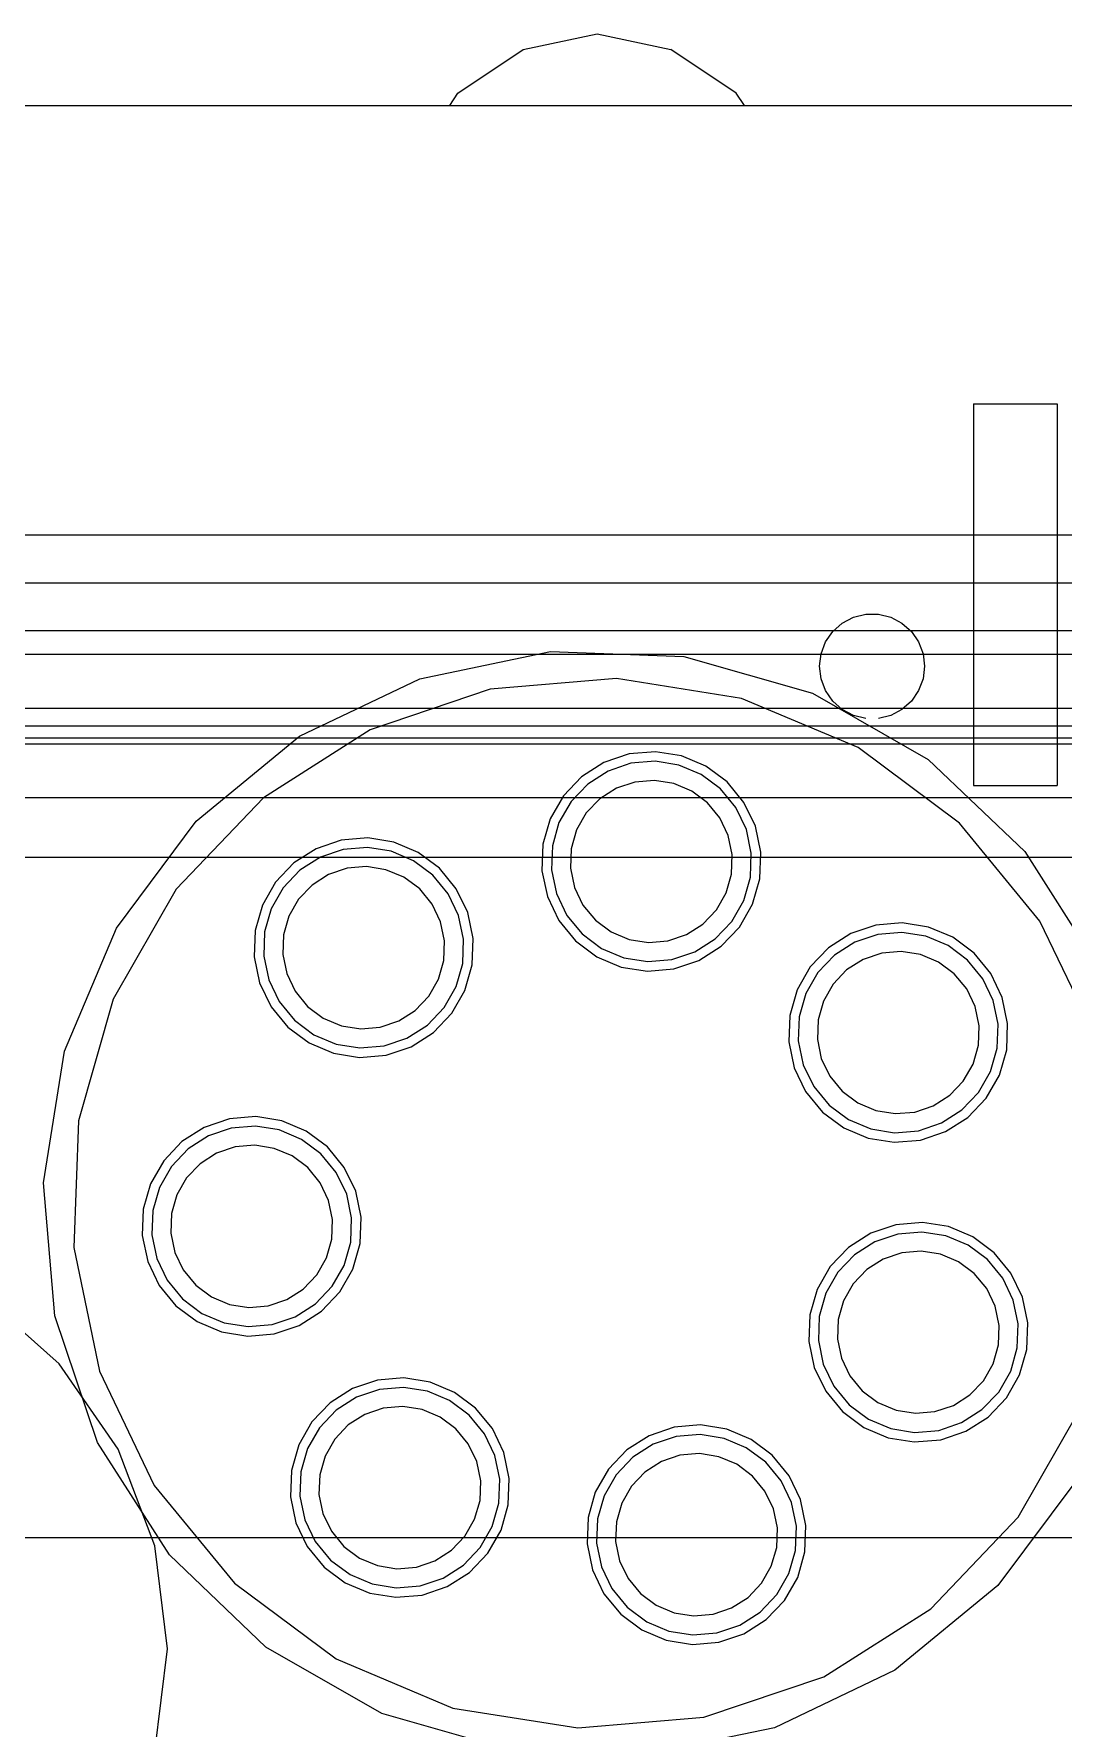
# Model space of a CAD drawing. Header units: millimetres. Extents: x -610 to 577, y -771 to 522.
# Drawn here: x 281.4 to 324.5, y -125.1 to -54.1 of the extents above; entities that cross this region are included whole.
import ezdxf

# ---------------------------------------------------------------- set-up
doc = ezdxf.new("R2010")
doc.units = ezdxf.units.MM
doc.layers.add('HIDDEN', color=8, linetype='Continuous')
doc.layers.add('VISIBLE', color=7, linetype='Continuous')

msp = doc.modelspace()

# ---------------------------------------------------------------- linework, layer by layer
at = {"layer": 'HIDDEN'}
for points in [[(130, -57.096), (350, -57.096)], [(320.77, -69.596), (324.27, -69.596)], [(320.77, -69.596), (324.27, -69.596)], [(320.77, -69.596), (320.77, -85.596)], [(320.77, -69.596), (320.77, -85.596)], [(324.27, -69.596), (324.27, -85.596)], [(324.27, -69.596), (324.27, -85.596)], [(250, -75.096), (350, -75.096)], [(250, -75.096), (360, -75.096)], [(250, -77.096), (360, -77.096)], [(250, -77.096), (360, -77.096)], [(250, -77.096), (360, -77.096)], [(250, -77.096), (360, -77.096)], [(253, -77.096), (357, -77.096)], [(253, -77.096), (357, -77.096)], [(314.873, -79.137), (315.27, -78.785)], [(315.27, -78.785), (315.74, -78.539)], [(315.74, -78.539), (316.255, -78.412)], [(316.255, -78.412), (316.785, -78.412)], [(316.785, -78.412), (317.3, -78.539)], [(317.3, -78.539), (317.77, -78.785)], [(317.77, -78.785), (318.167, -79.137)], [(250, -79.096), (350, -79.096)], [(250, -79.096), (360, -79.096)], [(314.572, -79.574), (314.873, -79.137)], [(318.167, -79.137), (318.468, -79.574)], [(253, -80.096), (350, -80.096)], [(253, -80.096), (357, -80.096)], [(297.574, -81.117), (303.05, -79.978)], [(303.05, -79.978), (308.639, -80.183)], [(308.639, -80.183), (314.017, -81.72)], [(314.32, -80.596), (314.384, -80.07)], [(314.384, -80.07), (314.572, -79.574)], [(318.468, -79.574), (318.656, -80.07)], [(318.656, -80.07), (318.72, -80.596)], [(314.384, -81.122), (314.32, -80.596)], [(318.72, -80.596), (318.656, -81.122)], [(292.53, -83.532), (297.574, -81.117)], [(300.522, -81.557), (295.497, -83.254)], [(300.522, -81.557), (295.497, -83.254)], [(305.807, -81.111), (300.522, -81.557)], [(305.807, -81.111), (300.522, -81.557)], [(311.045, -81.943), (305.807, -81.111)], [(311.045, -81.943), (305.807, -81.111)], [(314.572, -81.618), (314.384, -81.122)], [(314.873, -82.055), (314.572, -81.618)], [(318.468, -81.618), (318.167, -82.055)], [(318.656, -81.122), (318.468, -81.618)], [(256, -82.346), (350, -82.346)], [(256, -82.346), (354, -82.346)], [(315.931, -84.004), (311.045, -81.943)], [(315.931, -84.004), (311.045, -81.943)], [(314.017, -81.72), (318.87, -84.499)], [(315.27, -82.407), (314.873, -82.055)], [(318.167, -82.055), (317.77, -82.407)], [(315.74, -82.653), (315.27, -82.407)], [(316.255, -82.78), (315.74, -82.653)], [(317.3, -82.653), (316.785, -82.78)], [(317.77, -82.407), (317.3, -82.653)], [(256, -83.096), (350, -83.096)], [(256, -83.096), (354, -83.096)], [(256.5, -83.596), (353.5, -83.596)], [(256.5, -83.596), (353.5, -83.596)], [(288.21, -87.085), (292.53, -83.532)], [(295.497, -83.254), (291.025, -86.105)], [(295.497, -83.254), (291.025, -86.105)], [(256, -83.846), (354, -83.846)], [(256, -83.846), (354, -83.846)], [(306.338, -84.272), (305.287, -84.627)], [(306.338, -84.272), (305.287, -84.627)], [(307.443, -84.179), (306.338, -84.272)], [(307.443, -84.179), (306.338, -84.272)], [(308.538, -84.353), (307.443, -84.179)], [(308.538, -84.353), (307.443, -84.179)], [(309.56, -84.783), (308.538, -84.353)], [(309.56, -84.783), (308.538, -84.353)], [(320.183, -87.175), (315.931, -84.004)], [(320.183, -87.175), (315.931, -84.004)], [(305.287, -84.627), (304.352, -85.223)], [(305.287, -84.627), (304.352, -85.223)], [(305.46, -84.988), (304.606, -85.532)], [(305.46, -84.988), (304.606, -85.532)], [(306.419, -84.663), (305.46, -84.988)], [(306.419, -84.663), (305.46, -84.988)], [(307.428, -84.578), (306.419, -84.663)], [(307.428, -84.578), (306.419, -84.663)], [(308.428, -84.737), (307.428, -84.578)], [(308.428, -84.737), (307.428, -84.578)], [(309.361, -85.131), (308.428, -84.737)], [(309.361, -85.131), (308.428, -84.737)], [(310.173, -85.736), (309.361, -85.131)], [(310.173, -85.736), (309.361, -85.131)], [(310.449, -85.446), (309.56, -84.783)], [(310.449, -85.446), (309.56, -84.783)], [(318.87, -84.499), (322.918, -88.359)], [(304.352, -85.223), (303.587, -86.025)], [(304.352, -85.223), (303.587, -86.025)], [(304.606, -85.532), (303.908, -86.264)], [(304.606, -85.532), (303.908, -86.264)], [(305.806, -85.709), (305.115, -86.15)], [(305.806, -85.709), (305.115, -86.15)], [(306.582, -85.447), (305.806, -85.709)], [(306.582, -85.447), (305.806, -85.709)], [(307.399, -85.378), (306.582, -85.447)], [(307.399, -85.378), (306.582, -85.447)], [(308.208, -85.506), (307.399, -85.378)], [(308.208, -85.506), (307.399, -85.378)], [(308.964, -85.825), (308.208, -85.506)], [(308.964, -85.825), (308.208, -85.506)], [(309.621, -86.315), (308.964, -85.825)], [(309.621, -86.315), (308.964, -85.825)], [(310.816, -86.518), (310.173, -85.736)], [(310.816, -86.518), (310.173, -85.736)], [(311.153, -86.303), (310.449, -85.446)], [(311.153, -86.303), (310.449, -85.446)], [(320.77, -85.596), (324.27, -85.596)], [(320.77, -85.596), (324.27, -85.596)], [(259, -86.096), (351, -86.096)], [(259, -86.096), (351, -86.096)], [(291.025, -86.105), (287.365, -89.943)], [(291.025, -86.105), (287.365, -89.943)], [(303.587, -86.025), (303.036, -86.988)], [(303.587, -86.025), (303.036, -86.988)], [(303.908, -86.264), (303.404, -87.143)], [(303.908, -86.264), (303.404, -87.143)], [(305.115, -86.15), (304.549, -86.743)], [(305.115, -86.15), (304.549, -86.743)], [(310.141, -86.948), (309.621, -86.315)], [(310.141, -86.948), (309.621, -86.315)], [(311.253, -87.431), (310.816, -86.518)], [(311.253, -87.431), (310.816, -86.518)], [(311.632, -87.303), (311.153, -86.303)], [(311.632, -87.303), (311.153, -86.303)], [(284.866, -91.569), (288.21, -87.085)], [(303.036, -86.988), (302.731, -88.054)], [(303.036, -86.988), (302.731, -88.054)], [(303.404, -87.143), (303.126, -88.117)], [(303.404, -87.143), (303.126, -88.117)], [(304.549, -86.743), (304.142, -87.454)], [(304.549, -86.743), (304.142, -87.454)], [(310.495, -87.687), (310.141, -86.948)], [(310.495, -87.687), (310.141, -86.948)], [(311.858, -88.389), (311.632, -87.303)], [(311.858, -88.389), (311.632, -87.303)], [(323.552, -91.271), (320.183, -87.175)], [(323.552, -91.271), (320.183, -87.175)], [(294.285, -87.885), (293.235, -88.24)], [(294.285, -87.885), (293.235, -88.24)], [(295.39, -87.792), (294.285, -87.885)], [(295.39, -87.792), (294.285, -87.885)], [(296.486, -87.966), (295.39, -87.792)], [(296.486, -87.966), (295.39, -87.792)], [(297.507, -88.397), (296.486, -87.966)], [(297.507, -88.397), (296.486, -87.966)], [(304.142, -87.454), (303.916, -88.242)], [(304.142, -87.454), (303.916, -88.242)], [(310.662, -88.49), (310.495, -87.687)], [(310.662, -88.49), (310.495, -87.687)], [(311.459, -88.422), (311.253, -87.431)], [(311.459, -88.422), (311.253, -87.431)], [(256.5, -88.596), (353.5, -88.596)], [(256.5, -88.596), (353.5, -88.596)], [(293.235, -88.24), (292.3, -88.836)], [(293.235, -88.24), (292.3, -88.836)], [(293.408, -88.601), (292.554, -89.145)], [(293.408, -88.601), (292.554, -89.145)], [(294.367, -88.277), (293.408, -88.601)], [(294.367, -88.277), (293.408, -88.601)], [(295.376, -88.192), (294.367, -88.277)], [(295.376, -88.192), (294.367, -88.277)], [(296.376, -88.351), (295.376, -88.192)], [(296.376, -88.351), (295.376, -88.192)], [(297.309, -88.744), (296.376, -88.351)], [(297.309, -88.744), (296.376, -88.351)], [(298.396, -89.06), (297.507, -88.397)], [(298.396, -89.06), (297.507, -88.397)], [(302.731, -88.054), (302.691, -89.162)], [(302.731, -88.054), (302.691, -89.162)], [(303.126, -88.117), (303.089, -89.129)], [(303.126, -88.117), (303.089, -89.129)], [(303.916, -88.242), (303.886, -89.061)], [(303.916, -88.242), (303.886, -89.061)], [(310.632, -89.309), (310.662, -88.49)], [(310.632, -89.309), (310.662, -88.49)], [(311.422, -89.434), (311.459, -88.422)], [(311.422, -89.434), (311.459, -88.422)], [(311.817, -89.497), (311.858, -88.389)], [(311.817, -89.497), (311.858, -88.389)], [(322.918, -88.359), (325.924, -93.075)], [(292.3, -88.836), (291.534, -89.639)], [(292.3, -88.836), (291.534, -89.639)], [(292.554, -89.145), (291.855, -89.878)], [(292.554, -89.145), (291.855, -89.878)], [(293.753, -89.323), (293.062, -89.763)], [(293.753, -89.323), (293.062, -89.763)], [(294.53, -89.06), (293.753, -89.323)], [(294.53, -89.06), (293.753, -89.323)], [(295.346, -88.991), (294.53, -89.06)], [(295.346, -88.991), (294.53, -89.06)], [(296.156, -89.12), (295.346, -88.991)], [(296.156, -89.12), (295.346, -88.991)], [(296.911, -89.439), (296.156, -89.12)], [(296.911, -89.439), (296.156, -89.12)], [(297.568, -89.929), (296.911, -89.439)], [(297.568, -89.929), (296.911, -89.439)], [(298.12, -89.35), (297.309, -88.744)], [(298.12, -89.35), (297.309, -88.744)], [(298.763, -90.132), (298.12, -89.35)], [(298.763, -90.132), (298.12, -89.35)], [(299.101, -89.917), (298.396, -89.06)], [(299.101, -89.917), (298.396, -89.06)], [(302.691, -89.162), (302.916, -90.248)], [(302.691, -89.162), (302.916, -90.248)], [(303.089, -89.129), (303.295, -90.12)], [(303.089, -89.129), (303.295, -90.12)], [(303.886, -89.061), (304.053, -89.864)], [(303.886, -89.061), (304.053, -89.864)], [(310.407, -90.097), (310.632, -89.309)], [(310.407, -90.097), (310.632, -89.309)], [(311.144, -90.408), (311.422, -89.434)], [(311.144, -90.408), (311.422, -89.434)], [(287.365, -89.943), (284.729, -94.546)], [(287.365, -89.943), (284.729, -94.546)], [(291.534, -89.639), (290.983, -90.601)], [(291.534, -89.639), (290.983, -90.601)], [(291.855, -89.878), (291.352, -90.757)], [(291.855, -89.878), (291.352, -90.757)], [(293.062, -89.763), (292.496, -90.356)], [(293.062, -89.763), (292.496, -90.356)], [(298.089, -90.562), (297.568, -89.929)], [(298.089, -90.562), (297.568, -89.929)], [(299.201, -91.045), (298.763, -90.132)], [(299.201, -91.045), (298.763, -90.132)], [(299.58, -90.917), (299.101, -89.917)], [(299.58, -90.917), (299.101, -89.917)], [(303.295, -90.12), (303.733, -91.033)], [(303.295, -90.12), (303.733, -91.033)], [(304.053, -89.864), (304.407, -90.603)], [(304.053, -89.864), (304.407, -90.603)], [(310, -90.808), (310.407, -90.097)], [(310, -90.808), (310.407, -90.097)], [(311.513, -90.563), (311.817, -89.497)], [(311.513, -90.563), (311.817, -89.497)], [(290.983, -90.601), (290.679, -91.668)], [(290.983, -90.601), (290.679, -91.668)], [(291.352, -90.757), (291.074, -91.73)], [(291.352, -90.757), (291.074, -91.73)], [(292.496, -90.356), (292.089, -91.068)], [(292.496, -90.356), (292.089, -91.068)], [(298.443, -91.301), (298.089, -90.562)], [(298.443, -91.301), (298.089, -90.562)], [(302.916, -90.248), (303.395, -91.248)], [(302.916, -90.248), (303.395, -91.248)], [(304.407, -90.603), (304.928, -91.236)], [(304.407, -90.603), (304.928, -91.236)], [(309.434, -91.401), (310, -90.808)], [(309.434, -91.401), (310, -90.808)], [(310.641, -91.286), (311.144, -90.408)], [(310.641, -91.286), (311.144, -90.408)], [(310.962, -91.526), (311.513, -90.563)], [(310.962, -91.526), (311.513, -90.563)], [(282.693, -96.722), (284.866, -91.569)], [(292.089, -91.068), (291.864, -91.856)], [(292.089, -91.068), (291.864, -91.856)], [(298.61, -92.103), (298.443, -91.301)], [(298.61, -92.103), (298.443, -91.301)], [(299.407, -92.036), (299.201, -91.045)], [(299.407, -92.036), (299.201, -91.045)], [(299.805, -92.002), (299.58, -90.917)], [(299.805, -92.002), (299.58, -90.917)], [(303.395, -91.248), (304.1, -92.104)], [(303.395, -91.248), (304.1, -92.104)], [(303.733, -91.033), (304.376, -91.815)], [(303.733, -91.033), (304.376, -91.815)], [(304.928, -91.236), (305.585, -91.726)], [(304.928, -91.236), (305.585, -91.726)], [(308.743, -91.842), (309.434, -91.401)], [(308.743, -91.842), (309.434, -91.401)], [(309.942, -92.019), (310.641, -91.286)], [(309.942, -92.019), (310.641, -91.286)], [(310.196, -92.328), (310.962, -91.526)], [(310.196, -92.328), (310.962, -91.526)], [(316.678, -91.442), (315.627, -91.797)], [(316.678, -91.442), (315.627, -91.797)], [(317.783, -91.349), (316.678, -91.442)], [(317.783, -91.349), (316.678, -91.442)], [(318.878, -91.522), (317.783, -91.349)], [(318.878, -91.522), (317.783, -91.349)], [(319.9, -91.953), (318.878, -91.522)], [(319.9, -91.953), (318.878, -91.522)], [(325.843, -96.054), (323.552, -91.271)], [(325.843, -96.054), (323.552, -91.271)], [(290.679, -91.668), (290.638, -92.776)], [(290.679, -91.668), (290.638, -92.776)], [(291.074, -91.73), (291.037, -92.742)], [(291.074, -91.73), (291.037, -92.742)], [(291.864, -91.856), (291.834, -92.675)], [(291.864, -91.856), (291.834, -92.675)], [(298.58, -92.922), (298.61, -92.103)], [(298.58, -92.922), (298.61, -92.103)], [(299.37, -93.048), (299.407, -92.036)], [(299.37, -93.048), (299.407, -92.036)], [(299.765, -93.111), (299.805, -92.002)], [(299.765, -93.111), (299.805, -92.002)], [(304.1, -92.104), (304.989, -92.767)], [(304.1, -92.104), (304.989, -92.767)], [(304.376, -91.815), (305.187, -92.42)], [(304.376, -91.815), (305.187, -92.42)], [(305.585, -91.726), (306.34, -92.045)], [(305.585, -91.726), (306.34, -92.045)], [(306.34, -92.045), (307.15, -92.173)], [(306.34, -92.045), (307.15, -92.173)], [(307.15, -92.173), (307.966, -92.104)], [(307.15, -92.173), (307.966, -92.104)], [(307.966, -92.104), (308.743, -91.842)], [(307.966, -92.104), (308.743, -91.842)], [(309.089, -92.563), (309.942, -92.019)], [(309.089, -92.563), (309.942, -92.019)], [(315.627, -91.797), (314.692, -92.393)], [(315.627, -91.797), (314.692, -92.393)], [(315.8, -92.157), (314.946, -92.702)], [(315.8, -92.157), (314.946, -92.702)], [(316.759, -91.833), (315.8, -92.157)], [(316.759, -91.833), (315.8, -92.157)], [(317.768, -91.748), (316.759, -91.833)], [(317.768, -91.748), (316.759, -91.833)], [(318.768, -91.907), (317.768, -91.748)], [(318.768, -91.907), (317.768, -91.748)], [(319.701, -92.301), (318.768, -91.907)], [(319.701, -92.301), (318.768, -91.907)], [(320.789, -92.616), (319.9, -91.953)], [(320.789, -92.616), (319.9, -91.953)], [(290.638, -92.776), (290.864, -93.862)], [(290.638, -92.776), (290.864, -93.862)], [(291.037, -92.742), (291.243, -93.734)], [(291.037, -92.742), (291.243, -93.734)], [(291.834, -92.675), (292.001, -93.477)], [(291.834, -92.675), (292.001, -93.477)], [(298.354, -93.711), (298.58, -92.922)], [(298.354, -93.711), (298.58, -92.922)], [(304.989, -92.767), (306.01, -93.198)], [(304.989, -92.767), (306.01, -93.198)], [(305.187, -92.42), (306.12, -92.814)], [(305.187, -92.42), (306.12, -92.814)], [(306.12, -92.814), (307.12, -92.973)], [(306.12, -92.814), (307.12, -92.973)], [(307.12, -92.973), (308.129, -92.888)], [(307.12, -92.973), (308.129, -92.888)], [(308.129, -92.888), (309.089, -92.563)], [(308.129, -92.888), (309.089, -92.563)], [(308.211, -93.279), (309.261, -92.924)], [(308.211, -93.279), (309.261, -92.924)], [(309.261, -92.924), (310.196, -92.328)], [(309.261, -92.924), (310.196, -92.328)], [(314.692, -92.393), (313.927, -93.195)], [(314.692, -92.393), (313.927, -93.195)], [(314.946, -92.702), (314.248, -93.434)], [(314.946, -92.702), (314.248, -93.434)], [(316.146, -92.879), (315.454, -93.32)], [(316.146, -92.879), (315.454, -93.32)], [(316.922, -92.617), (316.146, -92.879)], [(316.922, -92.617), (316.146, -92.879)], [(317.739, -92.548), (316.922, -92.617)], [(317.739, -92.548), (316.922, -92.617)], [(318.548, -92.676), (317.739, -92.548)], [(318.548, -92.676), (317.739, -92.548)], [(319.304, -92.995), (318.548, -92.676)], [(319.304, -92.995), (318.548, -92.676)], [(319.961, -93.485), (319.304, -92.995)], [(319.961, -93.485), (319.304, -92.995)], [(320.513, -92.906), (319.701, -92.301)], [(320.513, -92.906), (319.701, -92.301)], [(321.156, -93.688), (320.513, -92.906)], [(321.156, -93.688), (320.513, -92.906)], [(321.493, -93.473), (320.789, -92.616)], [(321.493, -93.473), (320.789, -92.616)], [(292.001, -93.477), (292.355, -94.217)], [(292.001, -93.477), (292.355, -94.217)], [(299.092, -94.021), (299.37, -93.048)], [(299.092, -94.021), (299.37, -93.048)], [(299.46, -94.177), (299.765, -93.111)], [(299.46, -94.177), (299.765, -93.111)], [(306.01, -93.198), (307.106, -93.372)], [(306.01, -93.198), (307.106, -93.372)], [(307.106, -93.372), (308.211, -93.279)], [(307.106, -93.372), (308.211, -93.279)], [(313.927, -93.195), (313.376, -94.158)], [(313.927, -93.195), (313.376, -94.158)], [(314.248, -93.434), (313.744, -94.313)], [(314.248, -93.434), (313.744, -94.313)], [(315.454, -93.32), (314.889, -93.913)], [(315.454, -93.32), (314.889, -93.913)], [(320.481, -94.118), (319.961, -93.485)], [(320.481, -94.118), (319.961, -93.485)], [(321.593, -94.601), (321.156, -93.688)], [(321.593, -94.601), (321.156, -93.688)], [(321.972, -94.473), (321.493, -93.473)], [(321.972, -94.473), (321.493, -93.473)], [(290.864, -93.862), (291.343, -94.862)], [(290.864, -93.862), (291.343, -94.862)], [(291.243, -93.734), (291.68, -94.647)], [(291.243, -93.734), (291.68, -94.647)], [(292.355, -94.217), (292.875, -94.85)], [(292.355, -94.217), (292.875, -94.85)], [(297.947, -94.422), (298.354, -93.711)], [(297.947, -94.422), (298.354, -93.711)], [(298.589, -94.9), (299.092, -94.021)], [(298.589, -94.9), (299.092, -94.021)], [(298.909, -95.139), (299.46, -94.177)], [(298.909, -95.139), (299.46, -94.177)], [(313.376, -94.158), (313.071, -95.224)], [(313.376, -94.158), (313.071, -95.224)], [(313.744, -94.313), (313.466, -95.287)], [(313.744, -94.313), (313.466, -95.287)], [(314.889, -93.913), (314.482, -94.624)], [(314.889, -93.913), (314.482, -94.624)], [(320.835, -94.857), (320.481, -94.118)], [(320.835, -94.857), (320.481, -94.118)], [(284.729, -94.546), (283.272, -99.645)], [(284.729, -94.546), (283.272, -99.645)], [(291.343, -94.862), (292.047, -95.718)], [(291.343, -94.862), (292.047, -95.718)], [(291.68, -94.647), (292.323, -95.429)], [(291.68, -94.647), (292.323, -95.429)], [(292.875, -94.85), (293.532, -95.34)], [(292.875, -94.85), (293.532, -95.34)], [(296.69, -95.456), (297.382, -95.015)], [(296.69, -95.456), (297.382, -95.015)], [(297.382, -95.015), (297.947, -94.422)], [(297.382, -95.015), (297.947, -94.422)], [(297.89, -95.633), (298.589, -94.9)], [(297.89, -95.633), (298.589, -94.9)], [(314.482, -94.624), (314.256, -95.412)], [(314.482, -94.624), (314.256, -95.412)], [(321.002, -95.66), (320.835, -94.857)], [(321.002, -95.66), (320.835, -94.857)], [(321.799, -95.592), (321.593, -94.601)], [(321.799, -95.592), (321.593, -94.601)], [(322.198, -95.559), (321.972, -94.473)], [(322.198, -95.559), (321.972, -94.473)], [(292.047, -95.718), (292.936, -96.381)], [(292.047, -95.718), (292.936, -96.381)], [(292.323, -95.429), (293.135, -96.034)], [(292.323, -95.429), (293.135, -96.034)], [(293.532, -95.34), (294.288, -95.658)], [(293.532, -95.34), (294.288, -95.658)], [(294.288, -95.658), (295.097, -95.787)], [(294.288, -95.658), (295.097, -95.787)], [(295.097, -95.787), (295.914, -95.718)], [(295.097, -95.787), (295.914, -95.718)], [(295.914, -95.718), (296.69, -95.456)], [(295.914, -95.718), (296.69, -95.456)], [(297.036, -96.177), (297.89, -95.633)], [(297.036, -96.177), (297.89, -95.633)], [(298.144, -95.942), (298.909, -95.139)], [(298.144, -95.942), (298.909, -95.139)], [(313.071, -95.224), (313.031, -96.332)], [(313.071, -95.224), (313.031, -96.332)], [(313.466, -95.287), (313.429, -96.298)], [(313.466, -95.287), (313.429, -96.298)], [(314.256, -95.412), (314.226, -96.231)], [(314.256, -95.412), (314.226, -96.231)], [(320.972, -96.479), (321.002, -95.66)], [(320.972, -96.479), (321.002, -95.66)], [(321.762, -96.604), (321.799, -95.592)], [(321.762, -96.604), (321.799, -95.592)], [(322.157, -96.667), (322.198, -95.559)], [(322.157, -96.667), (322.198, -95.559)], [(292.936, -96.381), (293.958, -96.812)], [(292.936, -96.381), (293.958, -96.812)], [(293.135, -96.034), (294.068, -96.428)], [(293.135, -96.034), (294.068, -96.428)], [(294.068, -96.428), (295.068, -96.586)], [(294.068, -96.428), (295.068, -96.586)], [(295.068, -96.586), (296.077, -96.501)], [(295.068, -96.586), (296.077, -96.501)], [(296.077, -96.501), (297.036, -96.177)], [(296.077, -96.501), (297.036, -96.177)], [(296.158, -96.893), (297.209, -96.538)], [(296.158, -96.893), (297.209, -96.538)], [(297.209, -96.538), (298.144, -95.942)], [(297.209, -96.538), (298.144, -95.942)], [(313.031, -96.332), (313.256, -97.418)], [(313.031, -96.332), (313.256, -97.418)], [(313.429, -96.298), (313.635, -97.29)], [(313.429, -96.298), (313.635, -97.29)], [(314.226, -96.231), (314.393, -97.034)], [(314.226, -96.231), (314.393, -97.034)], [(320.747, -97.267), (320.972, -96.479)], [(320.747, -97.267), (320.972, -96.479)], [(281.816, -102.245), (282.693, -96.722)], [(293.958, -96.812), (295.053, -96.986)], [(293.958, -96.812), (295.053, -96.986)], [(295.053, -96.986), (296.158, -96.893)], [(295.053, -96.986), (296.158, -96.893)], [(314.393, -97.034), (314.747, -97.773)], [(314.393, -97.034), (314.747, -97.773)], [(321.484, -97.578), (321.762, -96.604)], [(321.484, -97.578), (321.762, -96.604)], [(321.853, -97.733), (322.157, -96.667)], [(321.853, -97.733), (322.157, -96.667)], [(313.256, -97.418), (313.735, -98.418)], [(313.256, -97.418), (313.735, -98.418)], [(313.635, -97.29), (314.073, -98.203)], [(313.635, -97.29), (314.073, -98.203)], [(314.747, -97.773), (315.268, -98.406)], [(314.747, -97.773), (315.268, -98.406)], [(320.34, -97.978), (320.747, -97.267)], [(320.34, -97.978), (320.747, -97.267)], [(320.981, -98.456), (321.484, -97.578)], [(320.981, -98.456), (321.484, -97.578)], [(321.302, -98.696), (321.853, -97.733)], [(321.302, -98.696), (321.853, -97.733)], [(313.735, -98.418), (314.44, -99.274)], [(313.735, -98.418), (314.44, -99.274)], [(314.073, -98.203), (314.716, -98.985)], [(314.073, -98.203), (314.716, -98.985)], [(315.268, -98.406), (315.925, -98.896)], [(315.268, -98.406), (315.925, -98.896)], [(319.083, -99.012), (319.774, -98.571)], [(319.083, -99.012), (319.774, -98.571)], [(319.774, -98.571), (320.34, -97.978)], [(319.774, -98.571), (320.34, -97.978)], [(320.282, -99.189), (320.981, -98.456)], [(320.282, -99.189), (320.981, -98.456)], [(314.44, -99.274), (315.329, -99.937)], [(314.44, -99.274), (315.329, -99.937)], [(314.716, -98.985), (315.527, -99.59)], [(314.716, -98.985), (315.527, -99.59)], [(315.925, -98.896), (316.68, -99.215)], [(315.925, -98.896), (316.68, -99.215)], [(316.68, -99.215), (317.49, -99.343)], [(316.68, -99.215), (317.49, -99.343)], [(317.49, -99.343), (318.306, -99.274)], [(317.49, -99.343), (318.306, -99.274)], [(318.306, -99.274), (319.083, -99.012)], [(318.306, -99.274), (319.083, -99.012)], [(319.428, -99.733), (320.282, -99.189)], [(319.428, -99.733), (320.282, -99.189)], [(320.536, -99.498), (321.302, -98.696)], [(320.536, -99.498), (321.302, -98.696)], [(283.272, -99.645), (283.078, -104.945)], [(283.272, -99.645), (283.078, -104.945)], [(288.545, -99.917), (287.61, -100.513)], [(288.545, -99.917), (287.61, -100.513)], [(289.596, -99.562), (288.545, -99.917)], [(289.596, -99.562), (288.545, -99.917)], [(289.677, -99.953), (288.718, -100.277)], [(289.677, -99.953), (288.718, -100.277)], [(290.701, -99.468), (289.596, -99.562)], [(290.701, -99.468), (289.596, -99.562)], [(290.686, -99.868), (289.677, -99.953)], [(290.686, -99.868), (289.677, -99.953)], [(291.686, -100.027), (290.686, -99.868)], [(291.686, -100.027), (290.686, -99.868)], [(291.796, -99.642), (290.701, -99.468)], [(291.796, -99.642), (290.701, -99.468)], [(292.619, -100.42), (291.686, -100.027)], [(292.619, -100.42), (291.686, -100.027)], [(292.818, -100.073), (291.796, -99.642)], [(292.818, -100.073), (291.796, -99.642)], [(293.707, -100.736), (292.818, -100.073)], [(293.707, -100.736), (292.818, -100.073)], [(315.329, -99.937), (316.35, -100.368)], [(315.329, -99.937), (316.35, -100.368)], [(315.527, -99.59), (316.46, -99.984)], [(315.527, -99.59), (316.46, -99.984)], [(316.46, -99.984), (317.46, -100.143)], [(316.46, -99.984), (317.46, -100.143)], [(317.46, -100.143), (318.469, -100.057)], [(317.46, -100.143), (318.469, -100.057)], [(318.469, -100.057), (319.428, -99.733)], [(318.469, -100.057), (319.428, -99.733)], [(319.601, -100.094), (320.536, -99.498)], [(319.601, -100.094), (320.536, -99.498)], [(287.61, -100.513), (286.845, -101.315)], [(287.61, -100.513), (286.845, -101.315)], [(288.718, -100.277), (287.864, -100.822)], [(288.718, -100.277), (287.864, -100.822)], [(289.84, -100.737), (289.064, -100.999)], [(289.84, -100.737), (289.064, -100.999)], [(290.657, -100.668), (289.84, -100.737)], [(290.657, -100.668), (289.84, -100.737)], [(291.467, -100.796), (290.657, -100.668)], [(291.467, -100.796), (290.657, -100.668)], [(292.222, -101.115), (291.467, -100.796)], [(292.222, -101.115), (291.467, -100.796)], [(293.431, -101.026), (292.619, -100.42)], [(293.431, -101.026), (292.619, -100.42)], [(294.411, -101.593), (293.707, -100.736)], [(294.411, -101.593), (293.707, -100.736)], [(316.35, -100.368), (317.446, -100.542)], [(316.35, -100.368), (317.446, -100.542)], [(317.446, -100.542), (318.551, -100.449)], [(317.446, -100.542), (318.551, -100.449)], [(318.551, -100.449), (319.601, -100.094)], [(318.551, -100.449), (319.601, -100.094)], [(286.845, -101.315), (286.294, -102.278)], [(286.845, -101.315), (286.294, -102.278)], [(287.864, -100.822), (287.166, -101.554)], [(287.864, -100.822), (287.166, -101.554)], [(288.373, -101.439), (287.807, -102.033)], [(288.373, -101.439), (287.807, -102.033)], [(289.064, -100.999), (288.373, -101.439)], [(289.064, -100.999), (288.373, -101.439)], [(292.879, -101.605), (292.222, -101.115)], [(292.879, -101.605), (292.222, -101.115)], [(294.074, -101.808), (293.431, -101.026)], [(294.074, -101.808), (293.431, -101.026)], [(287.166, -101.554), (286.663, -102.433)], [(287.166, -101.554), (286.663, -102.433)], [(287.807, -102.033), (287.4, -102.744)], [(287.807, -102.033), (287.4, -102.744)], [(293.4, -102.238), (292.879, -101.605)], [(293.4, -102.238), (292.879, -101.605)], [(294.511, -102.721), (294.074, -101.808)], [(294.511, -102.721), (294.074, -101.808)], [(294.89, -102.593), (294.411, -101.593)], [(294.89, -102.593), (294.411, -101.593)], [(282.286, -107.819), (281.816, -102.245)], [(286.294, -102.278), (285.989, -103.344)], [(286.294, -102.278), (285.989, -103.344)], [(286.663, -102.433), (286.384, -103.407)], [(286.663, -102.433), (286.384, -103.407)], [(287.4, -102.744), (287.175, -103.532)], [(287.4, -102.744), (287.175, -103.532)], [(293.754, -102.977), (293.4, -102.238)], [(293.754, -102.977), (293.4, -102.238)], [(294.718, -103.712), (294.511, -102.721)], [(294.718, -103.712), (294.511, -102.721)], [(295.116, -103.679), (294.89, -102.593)], [(295.116, -103.679), (294.89, -102.593)], [(285.989, -103.344), (285.949, -104.452)], [(285.989, -103.344), (285.949, -104.452)], [(286.384, -103.407), (286.347, -104.418)], [(286.384, -103.407), (286.347, -104.418)], [(287.175, -103.532), (287.144, -104.351)], [(287.175, -103.532), (287.144, -104.351)], [(293.92, -103.78), (293.754, -102.977)], [(293.92, -103.78), (293.754, -102.977)], [(287.144, -104.351), (287.311, -105.154)], [(287.144, -104.351), (287.311, -105.154)], [(293.89, -104.599), (293.92, -103.78)], [(293.89, -104.599), (293.92, -103.78)], [(294.68, -104.724), (294.718, -103.712)], [(294.68, -104.724), (294.718, -103.712)], [(295.075, -104.787), (295.116, -103.679)], [(295.075, -104.787), (295.116, -103.679)], [(316.468, -104.351), (315.533, -104.947)], [(316.468, -104.351), (315.533, -104.947)], [(317.519, -103.996), (316.468, -104.351)], [(317.519, -103.996), (316.468, -104.351)], [(318.624, -103.903), (317.519, -103.996)], [(318.624, -103.903), (317.519, -103.996)], [(318.609, -104.303), (317.6, -104.388)], [(318.609, -104.303), (317.6, -104.388)], [(319.609, -104.462), (318.609, -104.303)], [(319.609, -104.462), (318.609, -104.303)], [(319.719, -104.077), (318.624, -103.903)], [(319.719, -104.077), (318.624, -103.903)], [(320.741, -104.508), (319.719, -104.077)], [(320.741, -104.508), (319.719, -104.077)], [(283.078, -104.945), (284.157, -110.138)], [(283.078, -104.945), (284.157, -110.138)], [(285.949, -104.452), (286.174, -105.538)], [(285.949, -104.452), (286.174, -105.538)], [(286.347, -104.418), (286.553, -105.41)], [(286.347, -104.418), (286.553, -105.41)], [(293.665, -105.387), (293.89, -104.599)], [(293.665, -105.387), (293.89, -104.599)], [(294.402, -105.698), (294.68, -104.724)], [(294.402, -105.698), (294.68, -104.724)], [(294.771, -105.853), (295.075, -104.787)], [(294.771, -105.853), (295.075, -104.787)], [(315.533, -104.947), (314.768, -105.75)], [(315.533, -104.947), (314.768, -105.75)], [(316.641, -104.712), (315.787, -105.256)], [(316.641, -104.712), (315.787, -105.256)], [(317.6, -104.388), (316.641, -104.712)], [(317.6, -104.388), (316.641, -104.712)], [(320.542, -104.855), (319.609, -104.462)], [(320.542, -104.855), (319.609, -104.462)], [(321.354, -105.46), (320.542, -104.855)], [(321.354, -105.46), (320.542, -104.855)], [(321.63, -105.171), (320.741, -104.508)], [(321.63, -105.171), (320.741, -104.508)], [(286.174, -105.538), (286.653, -106.538)], [(286.174, -105.538), (286.653, -106.538)], [(286.553, -105.41), (286.991, -106.323)], [(286.553, -105.41), (286.991, -106.323)], [(287.311, -105.154), (287.665, -105.893)], [(287.311, -105.154), (287.665, -105.893)], [(293.258, -106.098), (293.665, -105.387)], [(293.258, -106.098), (293.665, -105.387)], [(293.899, -106.576), (294.402, -105.698)], [(293.899, -106.576), (294.402, -105.698)], [(314.768, -105.75), (314.217, -106.712)], [(314.768, -105.75), (314.217, -106.712)], [(315.787, -105.256), (315.089, -105.989)], [(315.787, -105.256), (315.089, -105.989)], [(316.987, -105.433), (316.296, -105.874)], [(316.987, -105.433), (316.296, -105.874)], [(317.763, -105.171), (316.987, -105.433)], [(317.763, -105.171), (316.987, -105.433)], [(318.58, -105.102), (317.763, -105.171)], [(318.58, -105.102), (317.763, -105.171)], [(319.39, -105.231), (318.58, -105.102)], [(319.39, -105.231), (318.58, -105.102)], [(320.145, -105.549), (319.39, -105.231)], [(320.145, -105.549), (319.39, -105.231)], [(320.802, -106.039), (320.145, -105.549)], [(320.802, -106.039), (320.145, -105.549)], [(321.997, -106.242), (321.354, -105.46)], [(321.997, -106.242), (321.354, -105.46)], [(322.334, -106.027), (321.63, -105.171)], [(322.334, -106.027), (321.63, -105.171)], [(286.991, -106.323), (287.634, -107.105)], [(286.991, -106.323), (287.634, -107.105)], [(287.665, -105.893), (288.186, -106.526)], [(287.665, -105.893), (288.186, -106.526)], [(292.692, -106.691), (293.258, -106.098)], [(292.692, -106.691), (293.258, -106.098)], [(294.22, -106.815), (294.771, -105.853)], [(294.22, -106.815), (294.771, -105.853)], [(315.089, -105.989), (314.586, -106.868)], [(315.089, -105.989), (314.586, -106.868)], [(315.73, -106.467), (315.323, -107.179)], [(315.73, -106.467), (315.323, -107.179)], [(316.296, -105.874), (315.73, -106.467)], [(316.296, -105.874), (315.73, -106.467)], [(321.322, -106.672), (320.802, -106.039)], [(321.322, -106.672), (320.802, -106.039)], [(322.434, -107.156), (321.997, -106.242)], [(322.434, -107.156), (321.997, -106.242)], [(322.813, -107.028), (322.334, -106.027)], [(322.813, -107.028), (322.334, -106.027)], [(282.473, -109.825), (279.225, -106.948)], [(286.653, -106.538), (287.358, -107.394)], [(286.653, -106.538), (287.358, -107.394)], [(287.634, -107.105), (288.446, -107.71)], [(287.634, -107.105), (288.446, -107.71)], [(288.186, -106.526), (288.843, -107.016)], [(288.186, -106.526), (288.843, -107.016)], [(288.843, -107.016), (289.598, -107.334)], [(288.843, -107.016), (289.598, -107.334)], [(291.225, -107.394), (292.001, -107.132)], [(291.225, -107.394), (292.001, -107.132)], [(292.001, -107.132), (292.692, -106.691)], [(292.001, -107.132), (292.692, -106.691)], [(293.2, -107.309), (293.899, -106.576)], [(293.2, -107.309), (293.899, -106.576)], [(293.455, -107.618), (294.22, -106.815)], [(293.455, -107.618), (294.22, -106.815)], [(314.217, -106.712), (313.912, -107.778)], [(314.217, -106.712), (313.912, -107.778)], [(314.586, -106.868), (314.307, -107.841)], [(314.586, -106.868), (314.307, -107.841)], [(315.323, -107.179), (315.097, -107.967)], [(315.323, -107.179), (315.097, -107.967)], [(321.677, -107.412), (321.322, -106.672)], [(321.677, -107.412), (321.322, -106.672)], [(322.641, -108.147), (322.434, -107.156)], [(322.641, -108.147), (322.434, -107.156)], [(323.039, -108.113), (322.813, -107.028)], [(323.039, -108.113), (322.813, -107.028)], [(284.076, -113.117), (282.286, -107.819)], [(287.358, -107.394), (288.247, -108.057)], [(287.358, -107.394), (288.247, -108.057)], [(288.446, -107.71), (289.378, -108.104)], [(288.446, -107.71), (289.378, -108.104)], [(289.598, -107.334), (290.408, -107.463)], [(289.598, -107.334), (290.408, -107.463)], [(290.408, -107.463), (291.225, -107.394)], [(290.408, -107.463), (291.225, -107.394)], [(291.387, -108.177), (292.347, -107.853)], [(291.387, -108.177), (292.347, -107.853)], [(292.347, -107.853), (293.2, -107.309)], [(292.347, -107.853), (293.2, -107.309)], [(292.519, -108.214), (293.455, -107.618)], [(292.519, -108.214), (293.455, -107.618)], [(313.912, -107.778), (313.872, -108.887)], [(313.912, -107.778), (313.872, -108.887)], [(314.307, -107.841), (314.27, -108.853)], [(314.307, -107.841), (314.27, -108.853)], [(321.843, -108.214), (321.677, -107.412)], [(321.843, -108.214), (321.677, -107.412)], [(288.247, -108.057), (289.269, -108.488)], [(288.247, -108.057), (289.269, -108.488)], [(289.269, -108.488), (290.364, -108.662)], [(289.269, -108.488), (290.364, -108.662)], [(289.378, -108.104), (290.378, -108.262)], [(289.378, -108.104), (290.378, -108.262)], [(290.364, -108.662), (291.469, -108.569)], [(290.364, -108.662), (291.469, -108.569)], [(290.378, -108.262), (291.387, -108.177)], [(290.378, -108.262), (291.387, -108.177)], [(291.469, -108.569), (292.519, -108.214)], [(291.469, -108.569), (292.519, -108.214)], [(315.097, -107.967), (315.067, -108.786)], [(315.097, -107.967), (315.067, -108.786)], [(321.813, -109.033), (321.843, -108.214)], [(321.813, -109.033), (321.843, -108.214)], [(322.603, -109.159), (322.641, -108.147)], [(322.603, -109.159), (322.641, -108.147)], [(322.998, -109.221), (323.039, -108.113)], [(322.998, -109.221), (323.039, -108.113)], [(313.872, -108.887), (314.097, -109.972)], [(313.872, -108.887), (314.097, -109.972)], [(314.27, -108.853), (314.476, -109.844)], [(314.27, -108.853), (314.476, -109.844)], [(315.067, -108.786), (315.234, -109.588)], [(315.067, -108.786), (315.234, -109.588)], [(321.588, -109.821), (321.813, -109.033)], [(321.588, -109.821), (321.813, -109.033)], [(322.325, -110.132), (322.603, -109.159)], [(322.325, -110.132), (322.603, -109.159)], [(322.694, -110.288), (322.998, -109.221)], [(322.694, -110.288), (322.998, -109.221)], [(284.938, -113.396), (282.473, -109.825)], [(314.097, -109.972), (314.576, -110.972)], [(314.097, -109.972), (314.576, -110.972)], [(314.476, -109.844), (314.914, -110.757)], [(314.476, -109.844), (314.914, -110.757)], [(315.234, -109.588), (315.588, -110.327)], [(315.234, -109.588), (315.588, -110.327)], [(321.181, -110.533), (321.588, -109.821)], [(321.181, -110.533), (321.588, -109.821)], [(284.157, -110.138), (286.448, -114.921)], [(284.157, -110.138), (286.448, -114.921)], [(295.801, -110.508), (294.751, -110.863)], [(295.801, -110.508), (294.751, -110.863)], [(296.906, -110.415), (295.801, -110.508)], [(296.906, -110.415), (295.801, -110.508)], [(298.001, -110.589), (296.906, -110.415)], [(298.001, -110.589), (296.906, -110.415)], [(299.023, -111.02), (298.001, -110.589)], [(299.023, -111.02), (298.001, -110.589)], [(315.588, -110.327), (316.109, -110.96)], [(315.588, -110.327), (316.109, -110.96)], [(320.615, -111.126), (321.181, -110.533)], [(320.615, -111.126), (321.181, -110.533)], [(321.822, -111.011), (322.325, -110.132)], [(321.822, -111.011), (322.325, -110.132)], [(322.143, -111.25), (322.694, -110.288)], [(322.143, -111.25), (322.694, -110.288)], [(294.751, -110.863), (293.815, -111.459)], [(294.751, -110.863), (293.815, -111.459)], [(294.923, -111.224), (294.069, -111.768)], [(294.923, -111.224), (294.069, -111.768)], [(295.883, -110.899), (294.923, -111.224)], [(295.883, -110.899), (294.923, -111.224)], [(296.891, -110.814), (295.883, -110.899)], [(296.891, -110.814), (295.883, -110.899)], [(297.891, -110.973), (296.891, -110.814)], [(297.891, -110.973), (296.891, -110.814)], [(298.824, -111.367), (297.891, -110.973)], [(298.824, -111.367), (297.891, -110.973)], [(299.636, -111.972), (298.824, -111.367)], [(299.636, -111.972), (298.824, -111.367)], [(299.912, -111.683), (299.023, -111.02)], [(299.912, -111.683), (299.023, -111.02)], [(314.576, -110.972), (315.281, -111.829)], [(314.576, -110.972), (315.281, -111.829)], [(314.914, -110.757), (315.557, -111.539)], [(314.914, -110.757), (315.557, -111.539)], [(316.109, -110.96), (316.766, -111.451)], [(316.109, -110.96), (316.766, -111.451)], [(316.766, -111.451), (317.521, -111.769)], [(316.766, -111.451), (317.521, -111.769)], [(319.924, -111.566), (320.615, -111.126)], [(319.924, -111.566), (320.615, -111.126)], [(321.123, -111.744), (321.822, -111.011)], [(321.123, -111.744), (321.822, -111.011)], [(321.377, -112.053), (322.143, -111.25)], [(321.377, -112.053), (322.143, -111.25)], [(293.815, -111.459), (293.05, -112.261)], [(293.815, -111.459), (293.05, -112.261)], [(294.069, -111.768), (293.371, -112.501)], [(294.069, -111.768), (293.371, -112.501)], [(295.269, -111.945), (294.578, -112.386)], [(295.269, -111.945), (294.578, -112.386)], [(296.045, -111.683), (295.269, -111.945)], [(296.045, -111.683), (295.269, -111.945)], [(296.862, -111.614), (296.045, -111.683)], [(296.862, -111.614), (296.045, -111.683)], [(297.672, -111.742), (296.862, -111.614)], [(297.672, -111.742), (296.862, -111.614)], [(298.427, -112.061), (297.672, -111.742)], [(298.427, -112.061), (297.672, -111.742)], [(299.084, -112.551), (298.427, -112.061)], [(299.084, -112.551), (298.427, -112.061)], [(300.279, -112.754), (299.636, -111.972)], [(300.279, -112.754), (299.636, -111.972)], [(300.616, -112.539), (299.912, -111.683)], [(300.616, -112.539), (299.912, -111.683)], [(315.281, -111.829), (316.17, -112.492)], [(315.281, -111.829), (316.17, -112.492)], [(315.557, -111.539), (316.369, -112.145)], [(315.557, -111.539), (316.369, -112.145)], [(316.369, -112.145), (317.301, -112.538)], [(316.369, -112.145), (317.301, -112.538)], [(317.521, -111.769), (318.331, -111.898)], [(317.521, -111.769), (318.331, -111.898)], [(318.331, -111.898), (319.147, -111.829)], [(318.331, -111.898), (319.147, -111.829)], [(319.147, -111.829), (319.924, -111.566)], [(319.147, -111.829), (319.924, -111.566)], [(320.27, -112.288), (321.123, -111.744)], [(320.27, -112.288), (321.123, -111.744)], [(320.442, -112.649), (321.377, -112.053)], [(320.442, -112.649), (321.377, -112.053)], [(322.635, -116.249), (325.271, -111.646)], [(322.635, -116.249), (325.271, -111.646)], [(293.05, -112.261), (292.499, -113.224)], [(293.05, -112.261), (292.499, -113.224)], [(293.371, -112.501), (292.868, -113.379)], [(293.371, -112.501), (292.868, -113.379)], [(294.578, -112.386), (294.012, -112.979)], [(294.578, -112.386), (294.012, -112.979)], [(299.605, -113.184), (299.084, -112.551)], [(299.605, -113.184), (299.084, -112.551)], [(300.716, -113.667), (300.279, -112.754)], [(300.716, -113.667), (300.279, -112.754)], [(301.095, -113.539), (300.616, -112.539)], [(301.095, -113.539), (300.616, -112.539)], [(307.177, -112.836), (306.242, -113.432)], [(307.177, -112.836), (306.242, -113.432)], [(308.228, -112.481), (307.177, -112.836)], [(308.228, -112.481), (307.177, -112.836)], [(309.333, -112.388), (308.228, -112.481)], [(309.333, -112.388), (308.228, -112.481)], [(309.318, -112.788), (308.309, -112.873)], [(309.318, -112.788), (308.309, -112.873)], [(310.318, -112.947), (309.318, -112.788)], [(310.318, -112.947), (309.318, -112.788)], [(310.428, -112.562), (309.333, -112.388)], [(310.428, -112.562), (309.333, -112.388)], [(311.45, -112.993), (310.428, -112.562)], [(311.45, -112.993), (310.428, -112.562)], [(316.17, -112.492), (317.192, -112.923)], [(316.17, -112.492), (317.192, -112.923)], [(317.301, -112.538), (318.301, -112.697)], [(317.301, -112.538), (318.301, -112.697)], [(318.301, -112.697), (319.31, -112.612)], [(318.301, -112.697), (319.31, -112.612)], [(319.31, -112.612), (320.27, -112.288)], [(319.31, -112.612), (320.27, -112.288)], [(319.392, -113.004), (320.442, -112.649)], [(319.392, -113.004), (320.442, -112.649)], [(287.082, -117.833), (284.076, -113.117)], [(286.477, -117.454), (284.938, -113.396)], [(292.499, -113.224), (292.194, -114.29)], [(292.499, -113.224), (292.194, -114.29)], [(292.868, -113.379), (292.589, -114.353)], [(292.868, -113.379), (292.589, -114.353)], [(294.012, -112.979), (293.605, -113.69)], [(294.012, -112.979), (293.605, -113.69)], [(299.959, -113.923), (299.605, -113.184)], [(299.959, -113.923), (299.605, -113.184)], [(301.321, -114.625), (301.095, -113.539)], [(301.321, -114.625), (301.095, -113.539)], [(306.242, -113.432), (305.477, -114.235)], [(306.242, -113.432), (305.477, -114.235)], [(307.35, -113.197), (306.496, -113.741)], [(307.35, -113.197), (306.496, -113.741)], [(308.309, -112.873), (307.35, -113.197)], [(308.309, -112.873), (307.35, -113.197)], [(311.251, -113.34), (310.318, -112.947)], [(311.251, -113.34), (310.318, -112.947)], [(312.063, -113.946), (311.251, -113.34)], [(312.063, -113.946), (311.251, -113.34)], [(312.339, -113.656), (311.45, -112.993)], [(312.339, -113.656), (311.45, -112.993)], [(317.192, -112.923), (318.287, -113.097)], [(317.192, -112.923), (318.287, -113.097)], [(318.287, -113.097), (319.392, -113.004)], [(318.287, -113.097), (319.392, -113.004)], [(292.194, -114.29), (292.154, -115.398)], [(292.194, -114.29), (292.154, -115.398)], [(293.605, -113.69), (293.38, -114.478)], [(293.605, -113.69), (293.38, -114.478)], [(300.125, -114.726), (299.959, -113.923)], [(300.125, -114.726), (299.959, -113.923)], [(300.923, -114.658), (300.716, -113.667)], [(300.923, -114.658), (300.716, -113.667)], [(305.477, -114.235), (304.926, -115.197)], [(305.477, -114.235), (304.926, -115.197)], [(306.496, -113.741), (305.798, -114.474)], [(306.496, -113.741), (305.798, -114.474)], [(307.696, -113.919), (307.005, -114.359)], [(307.696, -113.919), (307.005, -114.359)], [(308.472, -113.656), (307.696, -113.919)], [(308.472, -113.656), (307.696, -113.919)], [(309.289, -113.587), (308.472, -113.656)], [(309.289, -113.587), (308.472, -113.656)], [(310.099, -113.716), (309.289, -113.587)], [(310.099, -113.716), (309.289, -113.587)], [(310.854, -114.035), (310.099, -113.716)], [(310.854, -114.035), (310.099, -113.716)], [(311.511, -114.525), (310.854, -114.035)], [(311.511, -114.525), (310.854, -114.035)], [(312.706, -114.728), (312.063, -113.946)], [(312.706, -114.728), (312.063, -113.946)], [(313.043, -114.513), (312.339, -113.656)], [(313.043, -114.513), (312.339, -113.656)], [(286.448, -114.921), (289.817, -119.017)], [(286.448, -114.921), (289.817, -119.017)], [(292.589, -114.353), (292.552, -115.365)], [(292.589, -114.353), (292.552, -115.365)], [(293.38, -114.478), (293.349, -115.297)], [(293.38, -114.478), (293.349, -115.297)], [(300.095, -115.545), (300.125, -114.726)], [(300.095, -115.545), (300.125, -114.726)], [(300.885, -115.67), (300.923, -114.658)], [(300.885, -115.67), (300.923, -114.658)], [(301.281, -115.733), (301.321, -114.625)], [(301.281, -115.733), (301.321, -114.625)], [(305.798, -114.474), (305.295, -115.353)], [(305.798, -114.474), (305.295, -115.353)], [(306.439, -114.952), (306.032, -115.664)], [(306.439, -114.952), (306.032, -115.664)], [(307.005, -114.359), (306.439, -114.952)], [(307.005, -114.359), (306.439, -114.952)], [(312.031, -115.158), (311.511, -114.525)], [(312.031, -115.158), (311.511, -114.525)], [(313.143, -115.641), (312.706, -114.728)], [(313.143, -115.641), (312.706, -114.728)], [(313.522, -115.513), (313.043, -114.513)], [(313.522, -115.513), (313.043, -114.513)], [(325.134, -114.623), (321.79, -119.107)], [(292.154, -115.398), (292.379, -116.484)], [(292.154, -115.398), (292.379, -116.484)], [(292.552, -115.365), (292.758, -116.356)], [(292.552, -115.365), (292.758, -116.356)], [(293.349, -115.297), (293.516, -116.1)], [(293.349, -115.297), (293.516, -116.1)], [(299.87, -116.333), (300.095, -115.545)], [(299.87, -116.333), (300.095, -115.545)], [(300.607, -116.644), (300.885, -115.67)], [(300.607, -116.644), (300.885, -115.67)], [(304.926, -115.197), (304.621, -116.264)], [(304.926, -115.197), (304.621, -116.264)], [(305.295, -115.353), (305.016, -116.326)], [(305.295, -115.353), (305.016, -116.326)], [(306.032, -115.664), (305.806, -116.452)], [(306.032, -115.664), (305.806, -116.452)], [(312.385, -115.897), (312.031, -115.158)], [(312.385, -115.897), (312.031, -115.158)], [(313.349, -116.632), (313.143, -115.641)], [(313.349, -116.632), (313.143, -115.641)], [(313.748, -116.598), (313.522, -115.513)], [(313.748, -116.598), (313.522, -115.513)], [(292.758, -116.356), (293.196, -117.269)], [(292.758, -116.356), (293.196, -117.269)], [(293.516, -116.1), (293.87, -116.839)], [(293.516, -116.1), (293.87, -116.839)], [(299.463, -117.044), (299.87, -116.333)], [(299.463, -117.044), (299.87, -116.333)], [(300.976, -116.799), (301.281, -115.733)], [(300.976, -116.799), (301.281, -115.733)], [(304.621, -116.264), (304.581, -117.372)], [(304.621, -116.264), (304.581, -117.372)], [(305.016, -116.326), (304.979, -117.338)], [(305.016, -116.326), (304.979, -117.338)], [(312.552, -116.699), (312.385, -115.897)], [(312.552, -116.699), (312.385, -115.897)], [(318.975, -120.087), (322.635, -116.249)], [(318.975, -120.087), (322.635, -116.249)], [(130, -117.096), (350, -117.096)], [(292.379, -116.484), (292.858, -117.484)], [(292.379, -116.484), (292.858, -117.484)], [(293.87, -116.839), (294.391, -117.472)], [(293.87, -116.839), (294.391, -117.472)], [(298.897, -117.637), (299.463, -117.044)], [(298.897, -117.637), (299.463, -117.044)], [(300.104, -117.523), (300.607, -116.644)], [(300.104, -117.523), (300.607, -116.644)], [(300.425, -117.762), (300.976, -116.799)], [(300.425, -117.762), (300.976, -116.799)], [(305.806, -116.452), (305.776, -117.271)], [(305.806, -116.452), (305.776, -117.271)], [(312.522, -117.518), (312.552, -116.699)], [(312.522, -117.518), (312.552, -116.699)], [(313.312, -117.644), (313.349, -116.632)], [(313.312, -117.644), (313.349, -116.632)], [(313.707, -117.707), (313.748, -116.598)], [(313.707, -117.707), (313.748, -116.598)], [(287, -121.761), (286.477, -117.454)], [(291.13, -121.693), (287.082, -117.833)], [(292.858, -117.484), (293.563, -118.341)], [(292.858, -117.484), (293.563, -118.341)], [(293.196, -117.269), (293.839, -118.051)], [(293.196, -117.269), (293.839, -118.051)], [(294.391, -117.472), (295.048, -117.962)], [(294.391, -117.472), (295.048, -117.962)], [(298.206, -118.078), (298.897, -117.637)], [(298.206, -118.078), (298.897, -117.637)], [(299.405, -118.255), (300.104, -117.523)], [(299.405, -118.255), (300.104, -117.523)], [(299.66, -118.564), (300.425, -117.762)], [(299.66, -118.564), (300.425, -117.762)], [(304.581, -117.372), (304.806, -118.458)], [(304.581, -117.372), (304.806, -118.458)], [(304.979, -117.338), (305.185, -118.33)], [(304.979, -117.338), (305.185, -118.33)], [(305.776, -117.271), (305.943, -118.073)], [(305.776, -117.271), (305.943, -118.073)], [(312.297, -118.307), (312.522, -117.518)], [(312.297, -118.307), (312.522, -117.518)], [(313.034, -118.617), (313.312, -117.644)], [(313.034, -118.617), (313.312, -117.644)], [(313.403, -118.773), (313.707, -117.707)], [(313.403, -118.773), (313.707, -117.707)], [(293.563, -118.341), (294.452, -119.004)], [(293.563, -118.341), (294.452, -119.004)], [(293.839, -118.051), (294.651, -118.656)], [(293.839, -118.051), (294.651, -118.656)], [(295.048, -117.962), (295.803, -118.281)], [(295.048, -117.962), (295.803, -118.281)], [(295.803, -118.281), (296.613, -118.409)], [(295.803, -118.281), (296.613, -118.409)], [(296.613, -118.409), (297.43, -118.34)], [(296.613, -118.409), (297.43, -118.34)], [(297.43, -118.34), (298.206, -118.078)], [(297.43, -118.34), (298.206, -118.078)], [(298.552, -118.8), (299.405, -118.255)], [(298.552, -118.8), (299.405, -118.255)], [(304.806, -118.458), (305.285, -119.458)], [(304.806, -118.458), (305.285, -119.458)], [(305.185, -118.33), (305.623, -119.243)], [(305.185, -118.33), (305.623, -119.243)], [(305.943, -118.073), (306.297, -118.813)], [(305.943, -118.073), (306.297, -118.813)], [(311.89, -119.018), (312.297, -118.307)], [(311.89, -119.018), (312.297, -118.307)], [(289.817, -119.017), (294.069, -122.188)], [(289.817, -119.017), (294.069, -122.188)], [(294.452, -119.004), (295.474, -119.435)], [(294.452, -119.004), (295.474, -119.435)], [(294.651, -118.656), (295.584, -119.05)], [(294.651, -118.656), (295.584, -119.05)], [(295.584, -119.05), (296.583, -119.209)], [(295.584, -119.05), (296.583, -119.209)], [(296.583, -119.209), (297.592, -119.124)], [(296.583, -119.209), (297.592, -119.124)], [(297.592, -119.124), (298.552, -118.8)], [(297.592, -119.124), (298.552, -118.8)], [(297.674, -119.515), (298.724, -119.16)], [(297.674, -119.515), (298.724, -119.16)], [(298.724, -119.16), (299.66, -118.564)], [(298.724, -119.16), (299.66, -118.564)], [(305.623, -119.243), (306.266, -120.025)], [(305.623, -119.243), (306.266, -120.025)], [(306.297, -118.813), (306.818, -119.446)], [(306.297, -118.813), (306.818, -119.446)], [(311.324, -119.611), (311.89, -119.018)], [(311.324, -119.611), (311.89, -119.018)], [(312.531, -119.496), (313.034, -118.617)], [(312.531, -119.496), (313.034, -118.617)], [(312.852, -119.735), (313.403, -118.773)], [(312.852, -119.735), (313.403, -118.773)], [(321.79, -119.107), (317.47, -122.66)], [(295.474, -119.435), (296.569, -119.608)], [(295.474, -119.435), (296.569, -119.608)], [(296.569, -119.608), (297.674, -119.515)], [(296.569, -119.608), (297.674, -119.515)], [(305.285, -119.458), (305.99, -120.314)], [(305.285, -119.458), (305.99, -120.314)], [(306.818, -119.446), (307.475, -119.936)], [(306.818, -119.446), (307.475, -119.936)], [(307.475, -119.936), (308.23, -120.254)], [(307.475, -119.936), (308.23, -120.254)], [(310.633, -120.052), (311.324, -119.611)], [(310.633, -120.052), (311.324, -119.611)], [(311.832, -120.229), (312.531, -119.496)], [(311.832, -120.229), (312.531, -119.496)], [(312.086, -120.538), (312.852, -119.735)], [(312.086, -120.538), (312.852, -119.735)], [(305.99, -120.314), (306.879, -120.977)], [(305.99, -120.314), (306.879, -120.977)], [(306.266, -120.025), (307.077, -120.63)], [(306.266, -120.025), (307.077, -120.63)], [(307.077, -120.63), (308.01, -121.024)], [(307.077, -120.63), (308.01, -121.024)], [(308.23, -120.254), (309.04, -120.383)], [(308.23, -120.254), (309.04, -120.383)], [(309.04, -120.383), (309.856, -120.314)], [(309.04, -120.383), (309.856, -120.314)], [(309.856, -120.314), (310.633, -120.052)], [(309.856, -120.314), (310.633, -120.052)], [(310.979, -120.773), (311.832, -120.229)], [(310.979, -120.773), (311.832, -120.229)], [(311.151, -121.134), (312.086, -120.538)], [(311.151, -121.134), (312.086, -120.538)], [(314.503, -122.938), (318.975, -120.087)], [(314.503, -122.938), (318.975, -120.087)], [(306.879, -120.977), (307.9, -121.408)], [(306.879, -120.977), (307.9, -121.408)], [(308.01, -121.024), (309.01, -121.182)], [(308.01, -121.024), (309.01, -121.182)], [(309.01, -121.182), (310.019, -121.097)], [(309.01, -121.182), (310.019, -121.097)], [(310.019, -121.097), (310.979, -120.773)], [(310.019, -121.097), (310.979, -120.773)], [(310.101, -121.489), (311.151, -121.134)], [(310.101, -121.489), (311.151, -121.134)], [(286.477, -126.069), (287, -121.761)], [(295.983, -124.472), (291.13, -121.693)], [(307.9, -121.408), (308.996, -121.582)], [(307.9, -121.408), (308.996, -121.582)], [(308.996, -121.582), (310.101, -121.489)], [(308.996, -121.582), (310.101, -121.489)], [(294.069, -122.188), (298.955, -124.249)], [(294.069, -122.188), (298.955, -124.249)], [(317.47, -122.66), (312.426, -125.075)], [(309.478, -124.635), (314.503, -122.938)], [(309.478, -124.635), (314.503, -122.938)], [(301.361, -126.009), (295.983, -124.472)], [(298.955, -124.249), (304.193, -125.081)], [(298.955, -124.249), (304.193, -125.081)], [(304.193, -125.081), (309.478, -124.635)], [(304.193, -125.081), (309.478, -124.635)], [(312.426, -125.075), (306.95, -126.214)]]:
    msp.add_lwpolyline(points, dxfattribs=at)
at = {"layer": 'VISIBLE'}
for points in [[(301.905, -54.758), (305, -54.1)], [(305, -54.1), (308.095, -54.758)], [(299.168, -56.581), (301.905, -54.758)], [(310.832, -56.581), (308.095, -54.758)], [(298.831, -57.096), (299.168, -56.581)], [(311.169, -57.096), (310.832, -56.581)], [(130, -57.096), (350, -57.096)], [(130, -117.096), (350, -117.096)]]:
    msp.add_lwpolyline(points, dxfattribs=at)

doc.saveas('drawing.dxf')
